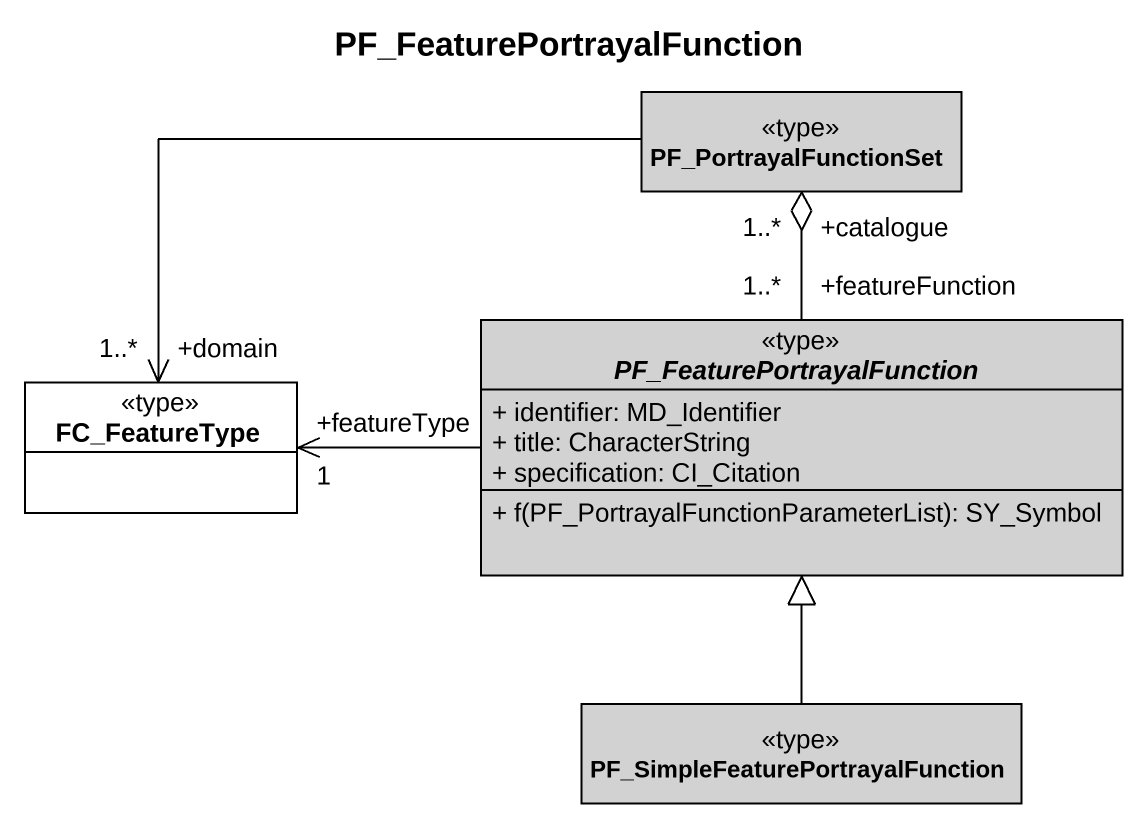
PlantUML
@startuml
title PF_FeaturePortrayalFunction
hide circle
hide empty members
skinparam classAttributeIconSize 0
class PF_PortrayalFunctionSet <<type>> #D2D2D2
class FC_FeatureType <<type>> #FFFFFF
abstract class PF_FeaturePortrayalFunction <<type>> #D2D2D2 {
  + identifier: MD_Identifier
  + title: CharacterString
  + specification: CI_Citation
  + f(PF_PortrayalFunctionParameterList): SY_Symbol
}
class "PF_SimpleFeaturePortrayalFunction" as PF_SimpleFeaturePortrayalFun <<type>> #D2D2D2
PF_PortrayalFunctionSet -left-> "+domain\n1..*" FC_FeatureType
PF_FeaturePortrayalFunction "+featureFunction\n1..*" -up-o "+catalogue\n1..*" PF_PortrayalFunctionSet
PF_FeaturePortrayalFunction -left-> "+featureType\n1" FC_FeatureType
PF_SimpleFeaturePortrayalFun -up-|> PF_FeaturePortrayalFunction
@enduml
